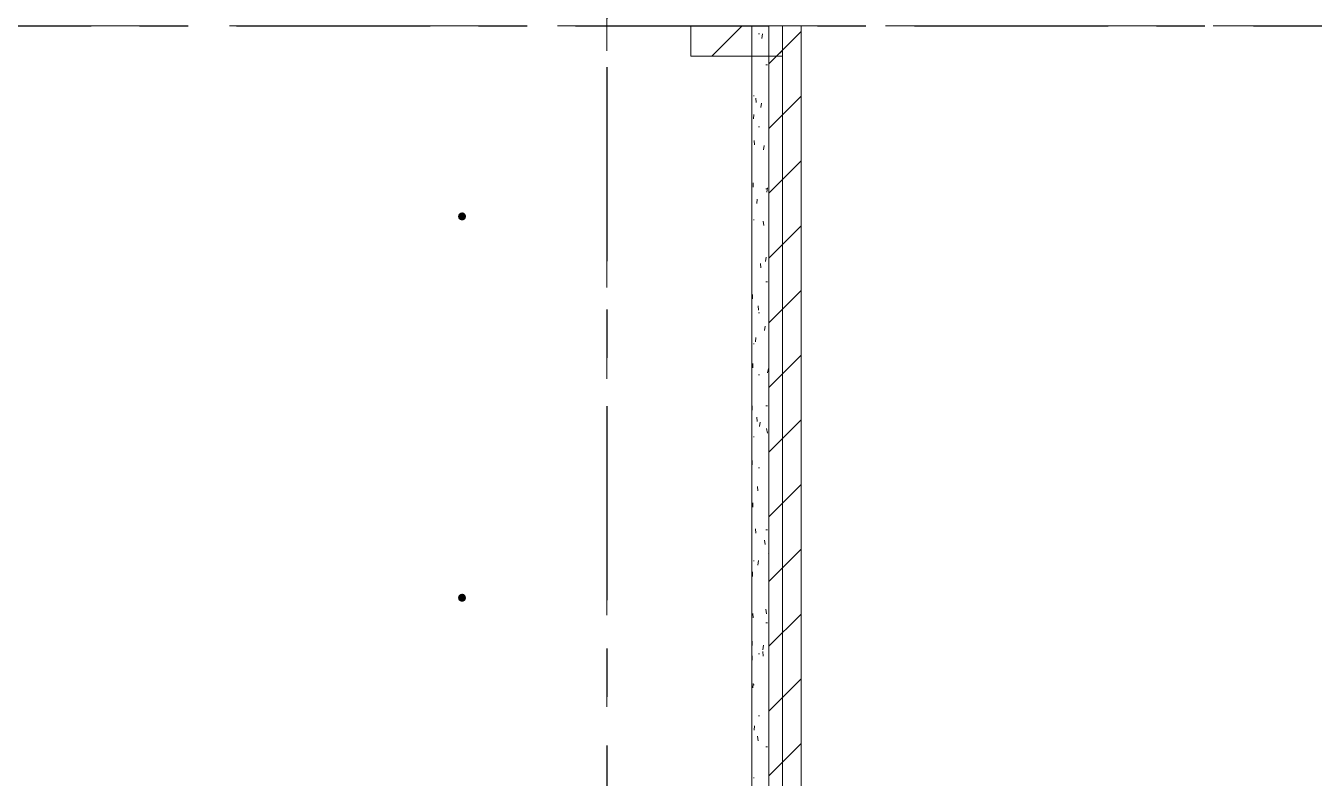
# Model space of a CAD drawing. Header units: millimetres. Extents: x -4000 to 187956, y -58990 to 162485.
# Drawn here: x 46689 to 55137, y 96517 to 101450 of the extents above; entities that cross this region are included whole.
import ezdxf

# ---------------------------------------------------------------- set-up
doc = ezdxf.new("R2010")
doc.units = ezdxf.units.MM
for name, pattern in [('Dash 1_16_', [317.5, 158.75, -158.75]), ('Grid Line', [2222.5, 1270, -317.5, 317.5, -317.5]), ('Grid Line 12_5mm', [2150, 1250, -300, 300, -300])]:
    doc.linetypes.add(name, pattern=pattern)
for name, color, linetype, lineweight in [('A-WALL', 113, 'Continuous', 13), ('A-WALL-PATT', 111, 'Continuous', 13), ('F-SPRN', 3, 'Continuous', 9), ('P-PIPE', 3, 'Continuous', 9), ('P-PIPE-CNTR', 3, 'Continuous', 9), ('S-GRID', 1, 'Continuous', 30)]:
    doc.layers.add(name, color=color, linetype=linetype, lineweight=lineweight)
pattern_1 = [(45, (0, 0), (-212.132, 212.132), [])]

# ---------------------------------------------------------------- blocks, each defined once
blk = doc.blocks.new('FP_928-FFS - TANG 1')
at = {"layer": 'A-WALL', "color": 53, "lineweight": 15}
blk.add_line((51450, 101450), (51450, 101250), dxfattribs=at)
at = {"layer": 'A-WALL', "color": 50, "lineweight": 15}
blk.add_line((51450, 101250), (51450, 91650), dxfattribs=at)
at = {"layer": 'A-WALL-PATT', "color": 254, "lineweight": 9}
for p, q in [((51499.7, 101396.8), (51492.8, 101396.8)), ((51514.8, 101367.3), (51518.9, 101396.4))]:
    blk.add_line(p, q, dxfattribs=at)
at = {"layer": 'A-WALL-PATT', "color": 8, "lineweight": 9}
for p, q in [((51552.3, 101193.6), (51542.4, 101193.6)), ((51465.5, 100990.4), (51461.6, 100990.4)), ((51476.1, 100975.5), (51478.8, 100946.5)), ((51508.3, 100913.8), (51512.3, 100942.8)), ((51461.4, 100839.4), (51463.2, 100868.4)), ((51449.9, 100787.2), (51449.1, 100787.2)), ((51499.7, 100787.2), (51492.8, 100787.2)), ((51465.7, 100698), (51467.8, 100668.9)), ((51526.7, 100636.2), (51531.2, 100665.2)), ((51449.9, 100380.8), (51449.1, 100380.8)), ((51457.7, 100420.4), (51459.3, 100391.3)), ((51552.3, 100380.8), (51542.4, 100380.8)), ((51547.6, 100358.6), (51552.6, 100387.7)), ((51482.3, 100284.3), (51485.2, 100313.3)), ((51465.5, 100177.6), (51461.6, 100177.6)), ((51524.1, 100170), (51528.5, 100141)), ((51448.8, 100033.9), (51448.9, 100062.9)), ((51506, 99892.4), (51509.9, 99863.4)), ((51539.7, 99905.1), (51544.5, 99934.1)), ((51450.3, 99756.3), (51450.9, 99785.4)), ((51449.9, 99771.2), (51449.1, 99771.2)), ((51454, 99689.2), (51455.2, 99660.2)), ((51552.3, 99771.2), (51542.4, 99771.2)), ((51490.4, 99614.9), (51493.7, 99585.8)), ((51499.7, 99568), (51492.8, 99568)), ((51532.1, 99451.5), (51536.7, 99480.6)), ((51465.5, 99364.8), (51461.6, 99364.8)), ((51473.5, 99377.2), (51476, 99406.2)), ((51449.4, 99302.8), (51449.9, 99331.8)), ((51456, 99235.7), (51457.4, 99206.7)), ((51553.6, 99174), (51558.7, 99203)), ((51499.7, 99161.6), (51492.8, 99161.6)), ((51451.3, 98958.1), (51452.1, 98929.1)), ((51552.3, 98958.4), (51542.4, 98958.4)), ((51449, 98849.2), (51449.2, 98878.3)), ((51481.8, 98883.7), (51484.7, 98854.7)), ((51500.6, 98822), (51504.3, 98851)), ((51546.8, 98809.4), (51551.8, 98780.3)), ((51465.5, 98755.2), (51461.6, 98755.2)), ((51451.1, 98571.6), (51451.9, 98600.7)), ((51449.9, 98552), (51449.1, 98552)), ((51499.7, 98552), (51492.8, 98552)), ((51486.6, 98430.2), (51489.8, 98401.2)), ((51455.7, 98294.1), (51457.1, 98323.1)), ((51449.9, 98145.6), (51449.1, 98145.6)), ((51474.1, 98152.6), (51476.7, 98123.6)), ((51552.3, 98145.6), (51542.4, 98145.6)), ((51533.3, 98078.2), (51538, 98049.2)), ((51465.5, 97942.4), (51461.6, 97942.4)), ((51489.5, 97914.9), (51492.8, 97943.9)), ((51559.7, 97989.3), (51560.3, 97992.5)), ((51453.7, 97840.5), (51454.9, 97869.6)), ((51456.6, 97597.5), (51458.1, 97568.4)), ((51541, 97624.7), (51545.8, 97595.6)), ((51449.9, 97536), (51449.1, 97536)), ((51552.3, 97536), (51542.4, 97536)), ((51452.1, 97387), (51453, 97416)), ((51499.7, 97332.8), (51492.8, 97332.8)), ((51520.9, 97347.1), (51525.2, 97318.1)), ((51522.9, 97359.7), (51527.3, 97388.8)), ((51451.6, 97319.9), (51452.5, 97290.8)), ((51457.3, 97109.4), (51458.9, 97138.4)), ((51465.5, 97129.6), (51461.6, 97129.6)), ((51449.1, 97042.3), (51449.5, 97013.3)), ((51499.7, 96926.4), (51492.8, 96926.4)), ((51465.1, 96831.8), (51467.2, 96860.8)), ((51488, 96792), (51491.2, 96762.9)), ((51552.3, 96723.2), (51542.4, 96723.2)), ((51465.5, 96520), (51461.6, 96520))]:
    blk.add_line(p, q, dxfattribs=at)
blk = doc.blocks.new('Walls 1 - Walls 1-594429-FFS - TANG 1')
at = {"layer": 'A-WALL-PATT', "lineweight": 9}
h = blk.add_hatch(dxfattribs=at)
h.set_pattern_fill('FP_12', color=250, style=0, pattern_type=2)
h.set_pattern_definition(pattern_1)
h.paths.add_polyline_path([(51561.4, 91445.9), (51773.2, 91445.9), (51773.2, 101450), (51561.4, 101450), (51561.4, 91858.9)])
at = {"layer": 'A-WALL', "color": 53, "lineweight": 15}
for p, q in [((51450, 101450), (51450, 101250)), ((51561.4, 101450), (51450, 101450)), ((51649.8, 101450), (51561.4, 101450))]:
    blk.add_line(p, q, dxfattribs=at)
at = {"layer": 'A-WALL', "color": 71, "lineweight": 15}
blk.add_line((51561.4, 101450), (51450, 101450), dxfattribs=at)
at = {"layer": 'A-WALL', "color": 50, "lineweight": 15}
for p, q in [((51773.2, 101450), (51561.4, 101450)), ((51561.4, 101450), (51561.4, 91445.9)), ((51773.2, 91445.9), (51773.2, 101450)), ((51450, 101250), (51450, 91650))]:
    blk.add_line(p, q, dxfattribs=at)
at = {"layer": 'A-WALL', "color": 35, "lineweight": 15}
for q in [(51650, 91445.9), (51773.2, 101450)]:
    blk.add_line((51650, 101450), q, dxfattribs=at)
at = {"layer": 'A-WALL', "color": 50, "lineweight": 15}
blk.add_blockref('FP_928-FFS - TANG 1', (0, 0), dxfattribs=at)
blk = doc.blocks.new('CMF2_NHAXUONG_A_rvt-1-FFS - TANG 1')
at = {"layer": 'A-WALL-PATT', "lineweight": 9}
h = blk.add_hatch(dxfattribs=at)
h.set_pattern_fill('FP_12', color=250, style=0, pattern_type=2)
h.set_pattern_definition(pattern_1)
h.paths.add_polyline_path([(51649.8, 101250), (51649.8, 101450), (51049.8, 101450), (51049.8, 101250)])
h = blk.add_hatch(dxfattribs=at)
h.set_pattern_fill('FP_12', color=250, style=0, pattern_type=2)
h.set_pattern_definition(pattern_1)
h.paths.add_polyline_path([(51561.4, 101250), (51561.4, 101450), (51050, 101450), (51050, 101250)])
at = {"layer": 'A-WALL', "color": 50, "lineweight": 15}
for p, q in [((51649.8, 101450), (51049.8, 101450)), ((51049.8, 101450), (51049.8, 101250)), ((51561.4, 101450), (51050, 101450)), ((51050, 101450), (51050, 101250)), ((51561.4, 101250), (51561.4, 101450)), ((51649.8, 101250), (51649.8, 101450)), ((51049.8, 101250), (51649.8, 101250)), ((51050, 101250), (51561.4, 101250)), ((51449.8, 91650), (51449.8, 101250))]:
    blk.add_line(p, q, dxfattribs=at)
at = {"layer": 'A-WALL', "color": 53, "lineweight": 15}
for p, q in [((51050, 101250), (51050, 101450)), ((51450, 101450), (51050, 101450)), ((51450, 101450), (51450, 101250)), ((51450, 101450), (51561.4, 101450)), ((51050, 101250), (51450, 101250)), ((51561.4, 101250), (51450, 101250)), ((51649.8, 101250), (51561.4, 101250)), ((51649.8, 91650), (51649.8, 101250))]:
    blk.add_line(p, q, dxfattribs=at)
at = {"layer": 'A-WALL', "color": 35, "lineweight": 15}
for p, q in [((51449.8, 101250), (51449.8, 91650)), ((51649.8, 101250), (51649.8, 91650))]:
    blk.add_line(p, q, dxfattribs=at)
at = {"layer": 'A-WALL', "color": 71, "lineweight": 15}
for p, q in [((51454.4, 101250), (51450, 101250)), ((51467.7, 101250), (51454.5, 101250)), ((51489.9, 101250), (51468, 101250)), ((51520.9, 101250), (51490.3, 101250)), ((51560.6, 101250), (51521.5, 101250))]:
    blk.add_line(p, q, dxfattribs=at)
at = {"layer": 'S-GRID', "linetype": 'Grid Line 12_5mm', "lineweight": 9}
for p, q in [((50500, 161185.2), (50500, -16487.4)), ((-824.3, 101450), (183641.1, 101450))]:
    blk.add_line(p, q, dxfattribs=at)
at = {"layer": 'A-WALL', "color": 250, "lineweight": 9}
blk.add_blockref('Walls 1 - Walls 1-594429-FFS - TANG 1', (0, 0), dxfattribs=at)
blk = doc.blocks.new('Sprinkler_Up - DN20-V605-FFS - TANG 1')
at = {"layer": 'F-SPRN', "transparency": 33554534}
for points in [[(-13.5, 0), (-3.9, 0.7), (-1.7, 2.9), (-1.2, 3.5), (-0.6, 4), (0.6, 4), (1.2, 3.5), (1.7, 2.9), (4.6, 0), (22.2, 0), (18, 13.1), (6.9, 21.2), (-6.9, 21.2), (-18, 13.1), (-22.2, 0)], [(0, -21.2), (6.9, -21.2), (18, -13.1), (22.2, 0), (3.9, -0.7), (1.7, -2.9), (1.2, -3.5), (0.6, -4), (-0.6, -4), (-1.2, -3.5), (-1.7, -2.9), (-4.6, 0), (-22.2, 0), (-18, -13.1), (-6.9, -21.2)], [(0, -16.7), (4.3, -16.1), (11.8, -11.8), (16.1, -4.3), (16.1, 4.3), (11.8, 11.8), (8.3, 14.4), (0, 16.7), (-4.3, 16.1), (-11.8, 11.8), (-16.1, 4.3), (-16.1, -4.3), (-11.8, -11.8), (-8.3, -14.4)], [(0, -15.6), (7.8, -13.5), (13.5, -7.8), (15.1, -4), (15.1, 4), (13.5, 7.8), (7.8, 13.5), (0, 15.6), (-7.8, 13.5), (-11, 11), (-15.1, 4), (-15.1, -4), (-11, -11), (-7.8, -13.5)], [(-10.9, -5.5), (-10.9, 5.4), (-14.5, 5.4), (-14.5, -5.5)], [(-7.7, -5.5), (-7.7, 5.4), (-10.9, 5.4), (-10.9, -5.5)], [(0, -5.5), (0, 5.4), (-7.7, 5.4), (-7.7, -5.5)], [(0, 0), (5.7, 0), (2.9, 4.9), (-2.9, 4.9), (-5.7, 0)], [(-2.9, -4.9), (2.9, -4.9), (5.7, 0), (-5.7, 0)], [(0, 0), (4.6, 0), (0, 4.6), (-4.6, 0)], [(0, -4.6), (4.6, 0), (-4.6, 0)], [(0, -2.6), (1.3, 0), (-1.8, 0)], [(-1.3, 0), (1.8, 0), (0, 2.6)], [(7.7, -5.5), (7.7, 5.4), (0, 5.4), (0, -5.5)], [(10.9, -5.5), (10.9, 5.4), (7.7, 5.4), (7.7, -5.5)], [(14.5, -5.5), (14.5, 5.4), (10.9, 5.4), (10.9, -5.5)]]:
    blk.add_hatch(color=1, dxfattribs=at).paths.add_polyline_path(points)
at = {"layer": 'F-SPRN', "color": 1}
for p, q in [((-11.5, 5.4), (-14.5, 5.4)), ((-14.5, 5.4), (-11.3, 5.4)), ((-14.5, 5.4), (-14.5, 3.7)), ((-14.5, 3.3), (-14.5, 0)), ((-11.5, 5.4), (-11.5, 4)), ((-10.9, 1.9), (-10.9, 3.6)), ((-10.8, 5.4), (-8, 5.4)), ((-8.1, 5.4), (-10.8, 5.4)), ((-8.1, 5.4), (-8.1, 2.8)), ((-8.1, 2.5), (-8.1, 0.7)), ((-7.7, 4.8), (-7.7, 2.7)), ((-7.7, 4.8), (-7.7, 2.7)), ((-7.7, 2.1), (-7.7, 0.5)), ((-7.7, 2.1), (-7.7, 0.5)), ((-6.7, 5.4), (-4.7, 5.4)), ((-5.8, 3.8), (-5.8, 2.2)), ((-2.1, 0), (-2.1, 0)), ((-2.1, 0), (-2.1, -0.1)), ((-0.2, 2.1), (-0.3, 2.1)), ((0, 2.1), (-0.1, 2.1)), ((1.9, 0.7), (1.9, 0.8)), ((2.1, 0), (2.1, 0.1)), ((2.1, 0), (2.1, 0)), ((4.7, 5.4), (6.5, 5.4)), ((7.7, 5.4), (10.8, 5.4)), ((7.7, 5.2), (7.7, 2.7)), ((7.7, 5.2), (7.7, 2.7)), ((7.7, 2.3), (7.7, 0.5)), ((7.7, 2.3), (7.7, 0.5)), ((10.8, 5.4), (8.1, 5.4)), ((8.1, 5.4), (8.1, 2.8)), ((8.1, 2.5), (8.1, 0.4)), ((10.9, 5.4), (14.5, 5.4)), ((10.9, 3.6), (10.9, 0.2)), ((14.5, 5.4), (11.5, 5.4)), ((11.5, 5.4), (11.5, 4)), ((11.5, 3), (11.5, 0.2)), ((14.5, 5.4), (14.5, -5.5)), ((-14.5, -1.3), (-14.5, -3.7)), ((-11.1, -5.5), (-14.5, -5.5)), ((-14.5, -5.5), (-11.5, -5.5)), ((-10.9, -2.6), (-10.9, -1.3)), ((-10.8, -5.5), (-8.1, -5.5)), ((-7.8, -5.5), (-10.8, -5.5)), ((-8.1, -4.2), (-8.1, -5.5)), ((-7.7, -2.7), (-7.7, -4)), ((-7.7, -2.7), (-7.7, -4)), ((-7, -5.5), (-5.8, -5.5)), ((-4.8, -5.5), (-7, -5.5)), ((-5.8, -2.3), (-5.8, -3.8)), ((-2.1, -0.3), (-2, -0.4)), ((-2, -0.4), (-2, -0.5)), ((-2, -0.5), (-2, -0.6)), ((-2, -0.6), (-2, -0.7)), ((-2, -0.7), (-1.9, -0.7)), ((-1.9, -0.7), (-1.9, -0.8)), ((-1.9, -0.8), (-1.9, -0.9)), ((-1.9, -0.9), (-1.8, -1)), ((-1.8, -1), (-1.8, -1.1)), ((-1.8, -1), (-1.8, -1)), ((-1.8, -1.1), (-1.7, -1.2)), ((-1.7, -1.2), (-1.6, -1.3)), ((-1.7, -1.2), (-1.7, -1.2)), ((-1.6, -1.3), (-1.6, -1.4)), ((-1.6, -1.4), (-1.5, -1.4)), ((-1.5, -1.4), (-1.4, -1.5)), ((-1.4, -1.5), (-1.3, -1.6)), ((-1.4, -1.5), (-1.4, -1.5)), ((-1.3, -1.6), (-1.3, -1.7)), ((-1.3, -1.7), (-1.2, -1.7)), ((-1.2, -1.7), (-1.1, -1.7)), ((-1.1, -1.7), (-1.1, -1.8)), ((-1.1, -1.8), (-1, -1.8)), ((-1, -1.8), (-0.9, -1.9)), ((-0.9, -1.9), (-0.8, -1.9)), ((-0.8, -1.9), (-0.7, -2)), ((-0.8, -1.9), (-0.8, -1.9)), ((-0.7, -2), (-0.6, -2)), ((-0.6, -2), (-0.5, -2)), ((-0.5, -2), (-0.4, -2)), ((-0.4, -2), (-0.3, -2.1)), ((-0.4, -2), (-0.4, -2)), ((-0.3, -2.1), (-0.2, -2.1)), ((-0.2, -2.1), (-0.1, -2.1)), ((-0.1, -2.1), (0, -2.1)), ((0, -2.1), (0.1, -2.1)), ((0.1, -2.1), (0.2, -2.1)), ((0.1, -2.1), (0.1, -2.1)), ((0.2, -2.1), (0.3, -2.1)), ((0.3, -2.1), (0.4, -2)), ((0.4, -2), (0.5, -2)), ((0.5, -2), (0.6, -2)), ((0.6, -2), (0.7, -2)), ((0.6, -2), (0.6, -2)), ((0.7, -2), (0.8, -1.9)), ((0.8, -1.9), (0.9, -1.9)), ((0.9, -1.9), (1, -1.8)), ((0.9, -1.9), (0.9, -1.9)), ((1, -1.8), (1.1, -1.8)), ((1.1, -1.8), (1.2, -1.7)), ((1.2, -1.7), (1.3, -1.6)), ((1.2, -1.7), (1.2, -1.7)), ((1.3, -1.6), (1.4, -1.6)), ((1.4, -1.5), (1.5, -1.5)), ((1.4, -1.6), (1.4, -1.5)), ((1.5, -1.4), (1.6, -1.3)), ((1.5, -1.5), (1.5, -1.4)), ((1.6, -1.3), (1.7, -1.2)), ((1.6, -1.3), (1.6, -1.3)), ((1.7, -1.1), (1.8, -1.1)), ((1.7, -1.2), (1.7, -1.1)), ((1.8, -1), (1.9, -0.9)), ((1.8, -1.1), (1.8, -1)), ((1.9, -0.8), (2, -0.7)), ((1.9, -0.8), (1.9, -0.8)), ((1.9, -0.9), (1.9, -0.8)), ((2, -0.4), (2.1, -0.3)), ((2, -0.5), (2, -0.4)), ((2, -0.5), (2, -0.5)), ((2, -0.6), (2, -0.5)), ((2, -0.7), (2, -0.6)), ((2.1, -0.1), (2.1, 0)), ((2.1, -0.2), (2.1, -0.1)), ((2.1, -0.3), (2.1, -0.2)), ((7, -5.5), (4.8, -5.5)), ((5.8, -2.2), (5.8, -3.8)), ((5.8, -5.5), (7, -5.5)), ((7.7, -0.5), (7.7, -2.3)), ((7.7, -0.5), (7.7, -2.3)), ((7.7, -2.7), (7.7, -5.4)), ((7.7, -2.7), (7.7, -5.4)), ((10.8, -5.5), (7.7, -5.5)), ((8.1, -0.4), (8.1, -2.5)), ((8.1, -2.8), (8.1, -5.5)), ((8.1, -5.5), (10.8, -5.5)), ((10.9, -0.2), (10.9, -3.6)), ((14.5, -5.5), (10.9, -5.5)), ((11.5, -0.2), (11.5, -3)), ((11.5, -4), (11.5, -5.5)), ((11.5, -5.5), (14.5, -5.5))]:
    blk.add_line(p, q, dxfattribs=at)
at = {"layer": 'F-SPRN', "color": 1, "flags": 128}
for points in [[(-0.6, 2), (-0.7, 2), (-0.8, 1.9), (-0.9, 1.9), (-0.9, 1.9), (-1, 1.8), (-1.1, 1.8), (-1.2, 1.7), (-1.2, 1.7), (-1.3, 1.6), (-1.4, 1.6), (-1.4, 1.5), (-1.5, 1.5), (-1.5, 1.4), (-1.6, 1.3), (-1.6, 1.3), (-1.7, 1.2), (-1.7, 1.1), (-1.8, 1.1), (-1.8, 1), (-1.9, 0.9), (-1.9, 0.8), (-1.9, 0.8), (-2, 0.7), (-2, 0.6), (-2, 0.5), (-2, 0.5), (-2, 0.4), (-2.1, 0.3), (-2.1, 0.2), (-2.1, 0.1), (-2.1, 0)], [(-0.5, 2), (-0.6, 2), (-0.6, 2)], [(-0.3, 2.1), (-0.4, 2), (-0.5, 2)], [(-0.1, 2.1), (-0.1, 2.1), (-0.2, 2.1)], [(1.9, 0.8), (1.9, 0.9), (1.8, 1), (1.8, 1), (1.8, 1.1), (1.7, 1.2), (1.7, 1.2), (1.6, 1.3), (1.6, 1.4), (1.5, 1.4), (1.4, 1.5), (1.4, 1.5), (1.3, 1.6), (1.3, 1.7), (1.2, 1.7), (1.1, 1.7), (1.1, 1.8), (1, 1.8), (0.9, 1.9), (0.8, 1.9), (0.8, 1.9), (0.7, 2), (0.6, 2), (0.5, 2), (0.4, 2), (0.4, 2), (0.3, 2.1), (0.2, 2.1), (0.1, 2.1), (0, 2.1)], [(2.1, 0.1), (2.1, 0.2), (2.1, 0.2), (2.1, 0.3), (2, 0.4), (2, 0.5), (2, 0.6), (2, 0.7), (1.9, 0.7)], [(-2.1, -0.1), (-2.1, -0.2), (-2.1, -0.2), (-2.1, -0.3)]]:
    blk.add_lwpolyline(points, dxfattribs=at)
at = {"layer": 'F-SPRN', "color": 1}
for radius, start, end in [(22.2, 360, 180), (21.9, 165.67731, 179.2615), (21.9, 144.76984, 164.81509), (21.9, 126.69417, 143.27011), (16.7, 167.68021, 180), (16.7, 167.68021, 180), (16.7, 155.38786, 164.96934), (16.7, 155.38786, 164.96934), (15.6, 166.42653, 180), (15.6, 166.42653, 180), (15.6, 150.94093, 165), (15.6, 159.61394, 165), (16.7, 136.72135, 149.93102), (16.7, 136.72135, 149.93102), (15.6, 150.94093, 156.38455), (15.6, 138.42141, 150), (15.6, 138.42141, 150), (21.9, 108.26214, 125.75069), (16.7, 121.41808, 130.57514), (16.7, 121.41808, 130.57514), (15.6, 120.52623, 133.2078), (15.6, 120.52623, 133.2078), (16.7, 106.59952, 120), (16.7, 106.59952, 120), (15.6, 114.43632, 119.98126), (15.6, 114.43632, 119.98126), (21.9, 99.348, 107.90102), (4.63, 155.78319, 180), (4.63, 155.78319, 180), (16.7, 96.41428, 105), (16.7, 96.41428, 105), (4.63, 109.01924, 138.27027), (4.63, 109.01924, 138.27027), (21.9, 90.14502, 98.85032), (15.6, 95.57619, 100.68426), (15.6, 95.57619, 100.68426), (2.56, 109.01924, 168.82781), (2.56, 109.01924, 168.82781), (2.04, 109.01924, 180), (16.7, 83.06841, 90), (16.7, 83.06841, 90), (4.63, 17.95923, 90), (4.63, 17.95923, 90), (3.81, 57.05771, 90), (2.56, 14.55988, 90), (2.56, 14.55988, 90), (2.04, 10.47029, 90), (21.9, 72.55828, 89.46239), (15.6, 75.57295, 80.58917), (15.6, 75.57295, 80.58917), (3.81, 16.16047, 43.83585), (15.6, 67.56142, 74.5481), (15.6, 67.56142, 74.5481), (16.7, 60, 75), (16.7, 60, 75), (15.6, 60.01874, 65.56368), (15.6, 60.01874, 65.56368), (21.9, 54.24931, 71.73786), (15.6, 46.7922, 60), (15.6, 46.7922, 60), (16.7, 49.42486, 58.58192), (16.7, 49.42486, 58.58192), (15.6, 30, 41.57859), (15.6, 30, 41.57859), (16.7, 30, 43.27865), (16.7, 30, 43.27865), (21.9, 36.72989, 53.30583), (15.6, 23.61545, 29.56463), (15.6, 15, 29.56463), (15.6, 15, 20.38606), (16.7, 15, 24.61214), (16.7, 15, 24.61214), (15.6, 360, 13.66176), (15.6, 0, 13.66176), (16.7, 360, 12.31979), (16.7, 0, 12.31979), (21.9, 15.18491, 35.23016), (21.9, 0.7385, 14.32269), (22.2, 180, 360), (21.9, 180.7385, 194.32269), (21.9, 195.18491, 215.23016), (21.9, 216.72989, 233.30583), (16.7, 180, 192.31979), (16.7, 180, 192.31979), (16.7, 195.03066, 204.61214), (16.7, 195.03066, 204.61214), (15.6, 181.90822, 193.66176), (15.6, 181.90822, 193.66176), (15.6, 197.33389, 209.56463), (15.6, 197.33389, 209.56463), (16.7, 210.06898, 223.27865), (16.7, 210.06898, 223.27865), (15.6, 212.54719, 221.57859), (15.6, 212.54719, 221.57859), (21.9, 234.24931, 251.73786), (16.7, 229.42486, 238.58192), (16.7, 229.42486, 238.58192), (15.6, 233.79501, 240), (15.6, 233.79501, 240), (16.7, 240, 255), (16.7, 240, 255), (15.6, 240.01874, 254.5481), (15.6, 240.01874, 254.5481), (21.9, 252.55828, 269.46239), (4.63, 197.95923, 0), (4.63, 197.95923, 360), (15.6, 255, 267.63996), (15.6, 255, 267.63996), (3.81, 196.16047, 360), (2.56, 191.16773, 270), (2.56, 191.16773, 270), (2.04, 190.47029, 270), (16.7, 263.06841, 270), (16.7, 263.06841, 270), (2.04, 270, 0), (2.56, 270, 0), (2.56, 270, 360), (21.9, 270.14502, 278.85032), (15.6, 275.57619, 280.68426), (15.6, 275.57619, 280.68426), (16.7, 276.41428, 285), (16.7, 276.41428, 285), (21.9, 279.348, 287.90102), (16.7, 286.59952, 300), (16.7, 286.59952, 300), (15.6, 294.43632, 299.98126), (15.6, 294.43632, 299.98126), (21.9, 288.26214, 305.75069), (15.6, 300, 313.2078), (15.6, 300, 313.2078), (16.7, 301.41808, 310.57514), (16.7, 301.41808, 310.57514), (15.6, 318.42141, 330), (15.6, 318.42141, 330), (16.7, 316.72135, 330), (16.7, 316.72135, 330), (21.9, 306.69417, 323.27011), (15.6, 330.43537, 345), (15.6, 330.43537, 336.38455), (15.6, 339.61394, 345), (15.6, 346.33824, 360), (15.6, 346.33824, 360), (16.7, 335.38786, 345), (16.7, 335.38786, 345), (16.7, 347.68021, 360), (16.7, 347.68021, 360), (21.9, 324.76984, 344.81509), (21.9, 345.67731, 359.2615)]:
    blk.add_arc((0, 0), radius, start, end, dxfattribs=at)
blk = doc.blocks.new('Sprinkler_Up - DN20-V606-FFS - TANG 1')
at = {"layer": 'F-SPRN', "transparency": 33554534}
for points in [[(-13.5, 0), (-3.9, 0.7), (-1.7, 2.9), (-1.2, 3.5), (-0.6, 4), (0.6, 4), (1.2, 3.5), (1.7, 2.9), (4.6, 0), (22.2, 0), (18, 13.1), (6.9, 21.2), (-6.9, 21.2), (-18, 13.1), (-22.2, 0)], [(3.4, -21.2), (6.9, -21.2), (18, -13.1), (22.2, 0), (3.6, -1), (1.7, -2.9), (1.2, -3.5), (0.6, -4), (-0.6, -4), (-1.2, -3.5), (-1.7, -2.9), (-4.6, 0), (-21.9, -1), (-18, -13.1), (-6.9, -21.2), (0, -21.2)], [(0, -16.7), (4.3, -16.1), (11.8, -11.8), (16.1, -4.3), (16.1, 4.3), (11.8, 11.8), (8.3, 14.4), (0, 16.7), (-4.3, 16.1), (-11.8, 11.8), (-16.1, 4.3), (-16.1, -4.3), (-11.8, -11.8), (-8.3, -14.4)], [(0, -15.6), (7.8, -13.5), (13.5, -7.8), (15.1, -1), (15.1, 4), (13.5, 7.8), (7.8, 13.5), (0, 15.6), (-7.8, 13.5), (-11, 11), (-15.1, 4), (-15.1, -4), (-11, -11), (-7.8, -13.5)], [(-10.9, -5.5), (-10.9, 5.4), (-14.5, 5.4), (-14.5, -5.5)], [(-7.7, -5.5), (-7.7, 5.4), (-10.9, 5.4), (-10.9, -5.5)], [(0, -5.5), (0, 5.4), (-7.7, 5.4), (-7.7, -5.5)], [(0, 0), (5.7, 0), (2.9, 4.9), (-2.9, 4.9), (-5.7, 0)], [(-2.9, -4.9), (2.9, -4.9), (5.7, 0), (-5.1, -1)], [(0, 0), (4.6, 0), (0, 4.6), (-4.6, 0)], [(0, -4.6), (4.6, 0), (-3.6, -1)], [(-1.3, 0), (1.8, 0), (0, 2.6)], [(0, -2.6), (1.3, 0), (-1.1, -1)], [(7.7, -5.5), (7.7, 5.4), (0, 5.4), (0, -5.5)], [(10.9, -5.5), (10.9, 5.4), (7.7, 5.4), (7.7, -5.5)], [(14.5, -5.5), (14.5, 5.4), (10.9, 5.4), (10.9, -5.5)]]:
    blk.add_hatch(color=1, dxfattribs=at).paths.add_polyline_path(points)
at = {"layer": 'F-SPRN', "color": 1}
for p, q in [((-11.5, 5.4), (-14.5, 5.4)), ((-14.5, 5.4), (-11.3, 5.4)), ((-14.5, 5.4), (-14.5, 3.7)), ((-14.5, 3.3), (-14.5, 0)), ((-11.5, 5.4), (-11.5, 4)), ((-10.9, 1.9), (-10.9, 3.6)), ((-10.8, 5.4), (-8, 5.4)), ((-8.1, 5.4), (-10.8, 5.4)), ((-8.1, 5.4), (-8.1, 2.8)), ((-8.1, 2.5), (-8.1, 0.7)), ((-7.7, 4.8), (-7.7, 2.7)), ((-7.7, 4.8), (-7.7, 2.7)), ((-7.7, 2.1), (-7.7, 0.5)), ((-7.7, 2.1), (-7.7, 0.5)), ((-6.7, 5.4), (-4.7, 5.4)), ((-5.8, 3.8), (-5.8, 2.2)), ((-2.1, 0), (-2.1, 0)), ((-2.1, 0), (-2.1, -0.1)), ((0, 2.1), (-0.1, 2.1)), ((2.1, 0), (2.1, 0.1)), ((2.1, 0), (2.1, 0)), ((4.7, 5.4), (6.5, 5.4)), ((7.7, 5.4), (10.8, 5.4)), ((7.7, 5.2), (7.7, 2.7)), ((7.7, 5.2), (7.7, 2.7)), ((7.7, 2.3), (7.7, 0.5)), ((7.7, 2.3), (7.7, 0.5)), ((10.8, 5.4), (8.1, 5.4)), ((8.1, 5.4), (8.1, 2.8)), ((8.1, 2.5), (8.1, 0.4)), ((10.9, 5.4), (14.5, 5.4)), ((10.9, 3.6), (10.9, 0.2)), ((14.5, 5.4), (11.5, 5.4)), ((11.5, 5.4), (11.5, 4)), ((11.5, 3), (11.5, 0.2)), ((14.5, 5.4), (14.5, 0)), ((-14.5, -1.3), (-14.5, -3.7)), ((-11.1, -5.5), (-14.5, -5.5)), ((-14.5, -5.5), (-11.5, -5.5)), ((-10.9, -2.6), (-10.9, -1.3)), ((-10.8, -5.5), (-8.1, -5.5)), ((-7.8, -5.5), (-10.8, -5.5)), ((-8.1, -4.2), (-8.1, -5.5)), ((-7.7, -2.7), (-7.7, -4)), ((-7.7, -2.7), (-7.7, -4)), ((-7, -5.5), (-5.8, -5.5)), ((-4.8, -5.5), (-7, -5.5)), ((-5.8, -2.3), (-5.8, -3.8)), ((-2.1, -0.3), (-2, -0.4)), ((-2, -0.4), (-2, -0.5)), ((-2, -0.5), (-2, -0.6)), ((-2, -0.6), (-2, -0.7)), ((-2, -0.7), (-1.9, -0.7)), ((-1.9, -0.7), (-1.9, -0.8)), ((-1.9, -0.8), (-1.9, -0.9)), ((-1.9, -0.9), (-1.8, -1)), ((-1.8, -1), (-1.8, -1.1)), ((-1.8, -1), (-1.8, -1)), ((-1.8, -1.1), (-1.7, -1.2)), ((-1.7, -1.2), (-1.6, -1.3)), ((-1.7, -1.2), (-1.7, -1.2)), ((-1.6, -1.3), (-1.6, -1.4)), ((-1.6, -1.4), (-1.5, -1.4)), ((-1.5, -1.4), (-1.4, -1.5)), ((-1.4, -1.5), (-1.3, -1.6)), ((-1.4, -1.5), (-1.4, -1.5)), ((-1.3, -1.6), (-1.3, -1.7)), ((-1.3, -1.7), (-1.2, -1.7)), ((-1.2, -1.7), (-1.1, -1.7)), ((-1.1, -1.7), (-1.1, -1.8)), ((-1.1, -1.8), (-1, -1.8)), ((-1, -1.8), (-0.9, -1.9)), ((-0.9, -1.9), (-0.8, -1.9)), ((-0.8, -1.9), (-0.7, -2)), ((-0.8, -1.9), (-0.8, -1.9)), ((-0.7, -2), (-0.6, -2)), ((-0.6, -2), (-0.5, -2)), ((-0.5, -2), (-0.4, -2)), ((-0.4, -2), (-0.3, -2.1)), ((-0.4, -2), (-0.4, -2)), ((-0.3, -2.1), (-0.2, -2.1)), ((-0.2, -2.1), (-0.1, -2.1)), ((-0.1, -2.1), (0, -2.1)), ((0, -2.1), (0.1, -2.1)), ((0.1, -2.1), (0.2, -2.1)), ((0.1, -2.1), (0.1, -2.1)), ((0.2, -2.1), (0.3, -2.1)), ((0.3, -2.1), (0.4, -2)), ((0.4, -2), (0.5, -2)), ((0.5, -2), (0.6, -2)), ((0.6, -2), (0.7, -2)), ((0.6, -2), (0.6, -2)), ((0.7, -2), (0.8, -1.9)), ((0.8, -1.9), (0.9, -1.9)), ((0.9, -1.9), (1, -1.8)), ((0.9, -1.9), (0.9, -1.9)), ((1, -1.8), (1.1, -1.8)), ((1.1, -1.8), (1.2, -1.7)), ((1.2, -1.7), (1.3, -1.6)), ((1.2, -1.7), (1.2, -1.7)), ((1.3, -1.6), (1.4, -1.6)), ((1.4, -1.5), (1.5, -1.5)), ((1.4, -1.6), (1.4, -1.5)), ((1.5, -1.4), (1.6, -1.3)), ((1.5, -1.5), (1.5, -1.4)), ((1.6, -1.3), (1.7, -1.2)), ((1.6, -1.3), (1.6, -1.3)), ((1.7, -1.1), (1.8, -1.1)), ((1.7, -1.2), (1.7, -1.1)), ((1.8, -1), (1.9, -0.9)), ((1.8, -1.1), (1.8, -1)), ((1.9, -0.8), (2, -0.7)), ((1.9, -0.8), (1.9, -0.8)), ((1.9, -0.9), (1.9, -0.8)), ((2, -0.4), (2.1, -0.3)), ((2, -0.5), (2, -0.4)), ((2, -0.5), (2, -0.5)), ((2, -0.6), (2, -0.5)), ((2, -0.7), (2, -0.6)), ((2.1, -0.1), (2.1, 0)), ((2.1, -0.2), (2.1, -0.1)), ((2.1, -0.3), (2.1, -0.2)), ((7, -5.5), (4.8, -5.5)), ((5.8, -2.2), (5.8, -3.8)), ((5.8, -5.5), (7, -5.5)), ((7.7, -1), (7.7, -2.3)), ((7.7, -1), (7.7, -2.3)), ((7.7, -2.7), (7.7, -5.4)), ((7.7, -2.7), (7.7, -5.4)), ((10.8, -5.5), (7.7, -5.5)), ((8.1, -1), (8.1, -2.5)), ((8.1, -2.8), (8.1, -5.5)), ((8.1, -5.5), (10.8, -5.5)), ((10.9, -1), (10.9, -3.6)), ((14.5, -5.5), (10.9, -5.5)), ((11.5, -1), (11.5, -3)), ((11.5, -4), (11.5, -5.5)), ((11.5, -5.5), (14.5, -5.5)), ((14.5, -1.3), (14.5, -5.5))]:
    blk.add_line(p, q, dxfattribs=at)
at = {"layer": 'F-SPRN', "color": 1, "flags": 128}
for points in [[(-0.6, 2), (-0.7, 2), (-0.8, 1.9), (-0.9, 1.9), (-0.9, 1.9), (-1, 1.8), (-1.1, 1.8), (-1.2, 1.7), (-1.2, 1.7), (-1.3, 1.6), (-1.4, 1.6), (-1.4, 1.5), (-1.5, 1.5), (-1.5, 1.4), (-1.6, 1.3), (-1.6, 1.3), (-1.7, 1.2), (-1.7, 1.1), (-1.8, 1.1), (-1.8, 1), (-1.9, 0.9), (-1.9, 0.8), (-1.9, 0.8), (-2, 0.7), (-2, 0.6), (-2, 0.5), (-2, 0.5), (-2, 0.4), (-2.1, 0.3), (-2.1, 0.2), (-2.1, 0.1), (-2.1, 0)], [(-0.5, 2), (-0.6, 2), (-0.6, 2)], [(-0.1, 2.1), (-0.1, 2.1), (-0.2, 2.1), (-0.3, 2.1), (-0.4, 2), (-0.5, 2)], [(2.1, 0.1), (2.1, 0.2), (2.1, 0.2), (2.1, 0.3), (2, 0.4), (2, 0.5), (2, 0.6), (2, 0.7), (1.9, 0.7), (1.9, 0.8), (1.9, 0.9), (1.8, 1), (1.8, 1), (1.8, 1.1), (1.7, 1.2), (1.7, 1.2), (1.6, 1.3), (1.6, 1.4), (1.5, 1.4), (1.4, 1.5), (1.4, 1.5), (1.3, 1.6), (1.3, 1.7), (1.2, 1.7), (1.1, 1.7), (1.1, 1.8), (1, 1.8), (0.9, 1.9), (0.8, 1.9), (0.8, 1.9), (0.7, 2), (0.6, 2), (0.5, 2), (0.4, 2), (0.4, 2), (0.3, 2.1), (0.2, 2.1), (0.1, 2.1), (0, 2.1)], [(-2.1, -0.1), (-2.1, -0.2), (-2.1, -0.2), (-2.1, -0.3)]]:
    blk.add_lwpolyline(points, dxfattribs=at)
at = {"layer": 'F-SPRN', "color": 1}
for radius, start, end in [(22.2, 360, 180), (21.9, 165.67731, 179.2615), (21.9, 144.76984, 164.81509), (21.9, 126.69417, 143.27011), (16.7, 167.68021, 180), (16.7, 167.68021, 180), (16.7, 155.38786, 164.96934), (16.7, 155.38786, 164.96934), (15.6, 166.42653, 180), (15.6, 166.42653, 180), (15.6, 150.94093, 165), (15.6, 159.61394, 165), (16.7, 136.72135, 149.93102), (16.7, 136.72135, 149.93102), (15.6, 150.94093, 156.38455), (15.6, 138.42141, 150), (15.6, 138.42141, 150), (21.9, 108.26214, 125.75069), (16.7, 121.41808, 130.57514), (16.7, 121.41808, 130.57514), (15.6, 120.52623, 133.2078), (15.6, 120.52623, 133.2078), (16.7, 106.59952, 120), (16.7, 106.59952, 120), (15.6, 114.43632, 119.98126), (15.6, 114.43632, 119.98126), (21.9, 99.348, 107.90102), (4.63, 155.78319, 180), (4.63, 155.78319, 180), (16.7, 96.41428, 105), (16.7, 96.41428, 105), (4.63, 109.01924, 138.27027), (4.63, 109.01924, 138.27027), (21.9, 90.14502, 98.85032), (15.6, 95.57619, 100.68426), (15.6, 95.57619, 100.68426), (2.56, 109.01924, 168.82781), (2.56, 109.01924, 168.82781), (2.04, 109.01924, 180), (16.7, 83.06841, 90), (16.7, 83.06841, 90), (4.63, 17.95923, 90), (4.63, 17.95923, 90), (3.81, 57.05771, 90), (2.56, 14.55988, 90), (2.56, 14.55988, 90), (2.04, 10.47029, 90), (21.9, 72.55828, 89.46239), (15.6, 75.57295, 80.58917), (15.6, 75.57295, 80.58917), (3.81, 16.16047, 43.83585), (15.6, 67.56142, 74.5481), (15.6, 67.56142, 74.5481), (16.7, 60, 75), (16.7, 60, 75), (15.6, 60.01874, 65.56368), (15.6, 60.01874, 65.56368), (21.9, 54.24931, 71.73786), (15.6, 46.7922, 60), (15.6, 46.7922, 60), (16.7, 49.42486, 58.58192), (16.7, 49.42486, 58.58192), (15.6, 30, 41.57859), (15.6, 30, 41.57859), (16.7, 30, 43.27865), (16.7, 30, 43.27865), (21.9, 36.72989, 53.30583), (15.6, 23.61545, 29.56463), (15.6, 15, 29.56463), (15.6, 15, 20.38606), (16.7, 15, 24.61214), (16.7, 15, 24.61214), (15.6, 360, 13.66176), (15.6, 0, 13.66176), (16.7, 360, 12.31979), (16.7, 0, 12.31979), (21.9, 15.18491, 35.23016), (21.9, 0.7385, 14.32269), (22.2, 180, 360), (21.9, 180, 182.91604), (21.9, 182.91604, 194.32269), (21.9, 195.18491, 215.23016), (21.9, 216.72989, 233.30583), (16.7, 180, 192.31979), (16.7, 180, 192.31979), (16.7, 195.03066, 204.61214), (16.7, 195.03066, 204.61214), (15.6, 180, 183.87343), (15.6, 180, 183.87343), (15.6, 183.87343, 193.66176), (15.6, 183.87343, 193.66176), (15.6, 197.33389, 209.56463), (15.6, 197.33389, 209.56463), (16.7, 210.06898, 223.27865), (16.7, 210.06898, 223.27865), (15.6, 212.54719, 221.57859), (15.6, 212.54719, 221.57859), (21.9, 234.24931, 251.73786), (16.7, 229.42486, 238.58192), (16.7, 229.42486, 238.58192), (15.6, 233.79501, 240), (15.6, 233.79501, 240), (16.7, 240, 255), (16.7, 240, 255), (15.6, 240.01874, 254.5481), (15.6, 240.01874, 254.5481), (21.9, 252.55828, 269.46239), (5.71, 180, 192.65415), (4.63, 180, 200.28875), (4.63, 180, 200.28875), (4.63, 200.28875, 0), (4.63, 200.28875, 360), (15.6, 255, 267.63996), (15.6, 255, 267.63996), (3.81, 180, 204.63274), (3.81, 204.63274, 360), (2.56, 180, 270), (2.56, 180, 270), (2.04, 180, 270), (16.7, 263.06841, 270), (16.7, 263.06841, 270), (2.04, 270, 0), (2.56, 270, 0), (2.56, 270, 360), (21.9, 270.14502, 278.85032), (15.6, 275.57619, 280.68426), (15.6, 275.57619, 280.68426), (16.7, 276.41428, 285), (16.7, 276.41428, 285), (21.9, 279.348, 287.90102), (16.7, 286.59952, 300), (16.7, 286.59952, 300), (5.71, 347.34585, 0), (15.6, 294.43632, 299.98126), (15.6, 294.43632, 299.98126), (21.9, 288.26214, 305.75069), (15.6, 300, 313.2078), (15.6, 300, 313.2078), (16.7, 301.41808, 310.57514), (16.7, 301.41808, 310.57514), (15.6, 318.42141, 330), (15.6, 318.42141, 330), (16.7, 316.72135, 330), (16.7, 316.72135, 330), (21.9, 306.69417, 323.27011), (15.6, 330.43537, 345), (15.6, 330.43537, 336.38455), (15.6, 339.61394, 345), (15.6, 346.33824, 360), (15.6, 346.33824, 360), (16.7, 335.38786, 345), (16.7, 335.38786, 345), (16.7, 347.68021, 360), (16.7, 347.68021, 360), (21.9, 324.76984, 344.81509), (21.9, 345.67731, 357.08396), (21.9, 357.08396, 360)]:
    blk.add_arc((0, 0), radius, start, end, dxfattribs=at)
blk = doc.blocks.new('Steel_Transition_Threaded_HoaPhat - Standard-V953-FFS - TANG 1')
at = {"layer": 'P-PIPE', "lineweight": 13, "transparency": 33554534}
h = blk.add_hatch(color=1, dxfattribs=at)
h.paths.add_polyline_path([(49550, 126427.6), (49555.8, 126428.4), (49561.3, 126430.6), (49565.9, 126434.2), (49569.5, 126438.8), (49571.7, 126444.3), (49572.5, 126450.1), (49571.7, 126455.9), (49569.5, 126461.3), (49565.9, 126466), (49561.3, 126469.6), (49555.8, 126471.8), (49550, 126472.6), (49544.2, 126471.8), (49538.8, 126469.6), (49534.1, 126466), (49530.5, 126461.3), (49528.3, 126455.9), (49527.5, 126450.1), (49528.3, 126444.3), (49530.5, 126438.8), (49534.1, 126434.2), (49538.8, 126430.6), (49544.2, 126428.4)])
h.paths.add_polyline_path([(49550, 126430), (49544.8, 126430.7), (49540, 126432.7), (49535.8, 126435.9), (49532.6, 126440), (49530.6, 126444.9), (49529.9, 126450.1), (49530.6, 126455.3), (49532.6, 126460.1), (49535.8, 126464.3), (49540, 126467.5), (49544.8, 126469.5), (49550, 126470.2), (49555.2, 126469.5), (49560.1, 126467.5), (49564.2, 126464.3), (49567.4, 126460.1), (49569.4, 126455.3), (49570.1, 126450.1), (49569.4, 126444.9), (49567.4, 126440), (49564.2, 126435.9), (49560.1, 126432.7), (49555.2, 126430.7)])
for points in [[(49529.9, 126450.1), (49533.6, 126450.1), (49535.8, 126458.3), (49541.8, 126464.3), (49550, 126466.5), (49558.2, 126464.3), (49564.2, 126458.3), (49566.4, 126450.1), (49570.1, 126450.1), (49569.4, 126455.3), (49567.4, 126460.1), (49564.2, 126464.3), (49560.1, 126467.5), (49555.2, 126469.5), (49550, 126470.2), (49544.8, 126469.5), (49540, 126467.5), (49535.8, 126464.3), (49532.6, 126460.1), (49530.6, 126455.3)], [(49550, 126430), (49555.2, 126430.7), (49560.1, 126432.7), (49564.2, 126435.9), (49567.4, 126440), (49569.4, 126444.9), (49570.1, 126450.1), (49566.4, 126450.1), (49564.2, 126441.9), (49558.2, 126435.9), (49550, 126433.7), (49541.8, 126435.9), (49535.8, 126441.9), (49533.6, 126450.1), (49529.9, 126450.1), (49530.6, 126444.9), (49532.6, 126440), (49535.8, 126435.9), (49540, 126432.7), (49544.8, 126430.7)], [(49550, 126431.6), (49554.8, 126432.2), (49559.3, 126434.1), (49563.1, 126437), (49566, 126440.8), (49567.9, 126445.3), (49568.5, 126450.1), (49567.9, 126454.9), (49566, 126459.3), (49563.1, 126463.2), (49559.3, 126466.1), (49554.8, 126468), (49550, 126468.6), (49545.2, 126468), (49540.8, 126466.1), (49536.9, 126463.2), (49534, 126459.3), (49532.1, 126454.9), (49531.5, 126450.1), (49532.1, 126445.3), (49534, 126440.8), (49536.9, 126437), (49540.8, 126434.1), (49545.2, 126432.2)]]:
    blk.add_hatch(color=1, dxfattribs=at).paths.add_polyline_path(points)
at = {"layer": 'P-PIPE', "color": 20, "lineweight": 13}
for radius, start, end in [(22.5, 0, 180), (22.5, 0, 180), (20.1, 90.52458, 98.50889), (20.1, 75.0607, 87.9279), (22.5, 180, 0), (22.5, 180, 0), (20.1, 166.04994, 180), (20.1, 180, 193.95006), (20.1, 150, 162.74488), (20.1, 197.25512, 210), (18.5, 166.59392, 180), (18.5, 166.59392, 180), (18.5, 180, 193.40608), (18.5, 180, 193.40608), (18.5, 157.6232, 165), (18.5, 157.6232, 165), (18.5, 195, 202.3768), (18.5, 195, 202.3768), (20.1, 128.8856, 148.15532), (20.1, 211.84468, 231.1144), (16.4, 180.81064, 191.45326), (16.4, 168.54674, 175.16067), (18.5, 136.42974, 150), (18.5, 136.42974, 150), (18.5, 210, 223.57026), (18.5, 210, 223.57026), (16.4, 158.0319, 163.50595), (16.4, 141.9681, 150), (16.4, 210.66354, 218.0319), (18.5, 123.49758, 133.20406), (18.5, 123.49758, 133.20406), (18.5, 226.79594, 236.50242), (18.5, 226.79594, 236.50242), (20.1, 109.68592, 125.00431), (20.1, 234.99569, 255), (16.4, 230.47333, 236.63885), (16.4, 121.07383, 126.45372), (18.5, 106.81896, 120), (18.5, 106.81896, 120), (18.5, 240, 255), (18.5, 240, 255), (16.4, 113.40447, 120), (16.4, 240, 246.59553), (16.4, 246.9681, 255), (16.4, 107.46566, 111.9681), (20.1, 100.99748, 105), (20.1, 255.0607, 267.9279), (18.5, 91.43525, 103.20464), (18.5, 91.43525, 103.20464), (16.4, 96.21321, 104.60424), (18.5, 258.09865, 270), (18.5, 258.09865, 270), (16.4, 264.1652, 268.50595), (18.5, 78.09865, 90), (18.5, 78.09865, 90), (20.1, 270.52458, 278.50889), (18.5, 271.43525, 283.20464), (18.5, 271.43525, 283.20464), (16.4, 276.45372, 283.90628), (20.1, 280.99748, 285), (16.4, 66.9681, 75), (18.5, 60, 75), (18.5, 60, 75), (16.4, 287.46566, 291.9681), (20.1, 54.99569, 75), (18.5, 286.81896, 300), (18.5, 286.81896, 300), (16.4, 293.40447, 300), (20.1, 289.68592, 305.00431), (18.5, 46.79594, 56.50242), (18.5, 46.79594, 56.50242), (18.5, 303.49758, 313.20406), (18.5, 303.49758, 313.20406), (20.1, 31.84468, 51.1144), (20.1, 308.8856, 328.15532), (16.4, 30, 38.0319), (18.5, 30, 43.57026), (18.5, 30, 43.57026), (18.5, 316.42974, 330), (18.5, 316.42974, 330), (16.4, 338.0319, 342.86912), (16.4, 0, 8.0319), (16.4, 351.9681, 0), (18.5, 15, 22.3768), (18.5, 15, 22.3768), (18.5, 337.6232, 345), (18.5, 337.6232, 345), (20.1, 17.25512, 30), (20.1, 330, 342.74488), (18.5, 0, 13.40608), (18.5, 0, 13.40608), (18.5, 346.59392, 0), (18.5, 346.59392, 0), (20.1, 0, 13.95006), (20.1, 346.04994, 0)]:
    blk.add_arc((49550, 126450.1), radius, start, end, dxfattribs=at)
blk = doc.blocks.new('Steel_Transition_Threaded_HoaPhat - Standard-V955-FFS - TANG 1')
at = {"layer": 'P-PIPE', "lineweight": 13, "transparency": 33554534}
h = blk.add_hatch(color=1, dxfattribs=at)
h.paths.add_polyline_path([(49550, 97677.6), (49555.8, 97678.4), (49561.3, 97680.6), (49565.9, 97684.2), (49569.5, 97688.8), (49571.7, 97694.3), (49572.5, 97700.1), (49571.7, 97705.9), (49569.5, 97711.3), (49565.9, 97716), (49561.3, 97719.6), (49555.8, 97721.8), (49550, 97722.6), (49544.2, 97721.8), (49538.8, 97719.6), (49534.1, 97716), (49530.5, 97711.3), (49528.3, 97705.9), (49527.6, 97699), (49528.3, 97694.3), (49530.5, 97688.8), (49534.1, 97684.2), (49538.8, 97680.6), (49544.2, 97678.4)])
h.paths.add_polyline_path([(49550, 97680), (49544.8, 97680.7), (49540, 97682.7), (49535.8, 97685.9), (49532.6, 97690), (49530, 97699), (49529.9, 97700.1), (49530.6, 97705.3), (49532.6, 97710.1), (49535.8, 97714.3), (49540, 97717.5), (49544.8, 97719.5), (49550, 97720.2), (49555.2, 97719.5), (49560.1, 97717.5), (49564.2, 97714.3), (49567.4, 97710.1), (49569.4, 97705.3), (49570, 97699), (49569.4, 97694.9), (49567.4, 97690), (49564.2, 97685.9), (49560.1, 97682.7), (49555.2, 97680.7)])
for points in [[(49529.9, 97700.1), (49533.6, 97700.1), (49535.8, 97708.3), (49541.8, 97714.3), (49550, 97716.5), (49558.2, 97714.3), (49564.2, 97708.3), (49566.4, 97700.1), (49570.1, 97700.1), (49569.4, 97705.3), (49567.4, 97710.1), (49564.2, 97714.3), (49560.1, 97717.5), (49555.2, 97719.5), (49550, 97720.2), (49544.8, 97719.5), (49540, 97717.5), (49535.8, 97714.3), (49532.6, 97710.1), (49530.6, 97705.3)], [(49550, 97680), (49555.2, 97680.7), (49560.1, 97682.7), (49564.2, 97685.9), (49567.4, 97690), (49570, 97699), (49570.1, 97700.1), (49566.3, 97699), (49564.2, 97691.9), (49558.2, 97685.9), (49550, 97683.7), (49541.8, 97685.9), (49535.8, 97691.9), (49533.6, 97700.1), (49530, 97699), (49530.6, 97694.9), (49532.6, 97690), (49535.8, 97685.9), (49540, 97682.7), (49544.8, 97680.7)], [(49550, 97681.6), (49554.8, 97682.2), (49559.3, 97684.1), (49563.1, 97687), (49566, 97690.8), (49568.4, 97699), (49568.5, 97700.1), (49567.9, 97704.9), (49566, 97709.3), (49563.1, 97713.2), (49559.3, 97716.1), (49554.8, 97718), (49550, 97718.6), (49545.2, 97718), (49540.8, 97716.1), (49536.9, 97713.2), (49534, 97709.3), (49532.1, 97704.9), (49531.6, 97699), (49532.1, 97695.3), (49534, 97690.8), (49536.9, 97687), (49540.8, 97684.1), (49545.2, 97682.2)]]:
    blk.add_hatch(color=1, dxfattribs=at).paths.add_polyline_path(points)
at = {"layer": 'P-PIPE', "color": 20, "lineweight": 13}
for radius, start, end in [(22.5, 0, 180), (22.5, 0, 180), (22.5, 180, 0), (22.5, 180, 0), (20.1, 166.04994, 180), (20.1, 180, 183.00682), (20.1, 184.17551, 193.95006), (20.1, 150, 162.74488), (20.1, 197.25512, 210), (18.5, 166.59392, 180), (18.5, 166.59392, 180), (18.5, 180, 193.40608), (18.5, 180, 193.40608), (18.5, 157.6232, 165), (18.5, 157.6232, 165), (18.5, 195, 202.3768), (18.5, 195, 202.3768), (20.1, 128.8856, 148.15532), (20.1, 211.84468, 231.1144), (16.4, 180, 191.45326), (16.4, 168.54674, 175.16067), (18.5, 136.42974, 150), (18.5, 136.42974, 150), (18.5, 210, 223.57026), (18.5, 210, 223.57026), (16.4, 158.0319, 163.50595), (16.4, 141.9681, 150), (16.4, 210.66354, 218.0319), (18.5, 123.49758, 133.20406), (18.5, 123.49758, 133.20406), (18.5, 226.79594, 236.50242), (18.5, 226.79594, 236.50242), (20.1, 109.68592, 125.00431), (20.1, 234.99569, 255), (16.4, 230.47333, 236.63885), (16.4, 121.07383, 126.45372), (18.5, 106.81896, 120), (18.5, 106.81896, 120), (18.5, 240, 255), (18.5, 240, 255), (16.4, 113.40447, 120), (16.4, 240, 246.59553), (16.4, 246.9681, 255), (16.4, 107.46566, 111.9681), (20.1, 100.99748, 105), (20.1, 255.0607, 267.9279), (18.5, 91.43525, 103.20464), (18.5, 91.43525, 103.20464), (16.4, 96.21321, 104.60424), (18.5, 258.09865, 270), (18.5, 258.09865, 270), (20.1, 90.52458, 98.50889), (16.4, 264.1652, 268.50595), (18.5, 78.09865, 90), (18.5, 78.09865, 90), (20.1, 270.52458, 278.50889), (18.5, 271.43525, 283.20464), (18.5, 271.43525, 283.20464), (20.1, 75.0607, 87.9279), (16.4, 276.45372, 283.90628), (20.1, 280.99748, 285), (16.4, 66.9681, 75), (18.5, 60, 75), (18.5, 60, 75), (16.4, 287.46566, 291.9681), (20.1, 54.99569, 75), (18.5, 286.81896, 300), (18.5, 286.81896, 300), (16.4, 293.40447, 300), (20.1, 289.68592, 305.00431), (18.5, 46.79594, 56.50242), (18.5, 46.79594, 56.50242), (18.5, 303.49758, 313.20406), (18.5, 303.49758, 313.20406), (20.1, 31.84468, 51.1144), (20.1, 308.8856, 328.15532), (16.4, 30, 38.0319), (18.5, 30, 43.57026), (18.5, 30, 43.57026), (18.5, 316.42974, 330), (18.5, 316.42974, 330), (16.4, 338.0319, 342.86912), (16.4, 0, 8.0319), (16.4, 351.9681, 0), (18.5, 15, 22.3768), (18.5, 15, 22.3768), (18.5, 337.6232, 345), (18.5, 337.6232, 345), (20.1, 17.25512, 30), (20.1, 330, 342.74488), (18.5, 0, 13.40608), (18.5, 0, 13.40608), (18.5, 346.59392, 0), (18.5, 346.59392, 0), (20.1, 0, 13.95006), (20.1, 346.04994, 355.82449), (20.1, 356.99318, 0)]:
    blk.add_arc((49550, 97700.1), radius, start, end, dxfattribs=at)

msp = doc.modelspace()

# ---------------------------------------------------------------- block references
at = {"lineweight": 5}
msp.add_blockref('CMF2_NHAXUONG_A_rvt-1-FFS - TANG 1', (0, 0), dxfattribs=at)

# ---------------------------------------------------------------- next in the draw order: hatches: boundary and pattern name
at = {"layer": 'P-PIPE', "transparency": 33554534}
for points in [[(49541.7, 100185.6), (49542.8, 100187.6), (49541.7, 100191.7), (49542.8, 100195.9), (49545.8, 100199), (49557.2, 100204.3), (49558.4, 100208.4), (49557.2, 100212.6), (49555.9, 100214.3), (49550, 100216.8), (49541.7, 100214.6), (49535.5, 100208.4), (49533.3, 100200.1), (49535.5, 100191.7), (49538.2, 100188.3)], [(49550, 100183.4), (49558.4, 100185.6), (49561.8, 100188.3), (49566.1, 100195.8), (49566.1, 100204.4), (49561.8, 100211.9), (49558.4, 100214.6), (49550, 100216.8), (49545.7, 100216.2), (49538.2, 100211.9), (49533.9, 100204.4), (49533.9, 100195.8), (49538.2, 100188.3), (49541.7, 100185.6)], [(49541.7, 97685.6), (49542.8, 97687.6), (49541.7, 97691.7), (49542.8, 97695.9), (49546, 97699), (49557.2, 97704.3), (49558.4, 97708.4), (49557.2, 97712.6), (49555.9, 97714.3), (49550, 97716.8), (49541.7, 97714.6), (49535.5, 97708.4), (49533.3, 97700.1), (49535.5, 97691.7), (49538.2, 97688.3)], [(49550, 97683.4), (49558.4, 97685.6), (49561.8, 97688.3), (49566.1, 97695.8), (49566.1, 97704.4), (49561.8, 97711.9), (49558.4, 97714.6), (49550, 97716.8), (49545.7, 97716.2), (49538.2, 97711.9), (49533.9, 97704.4), (49533.9, 97695.8), (49538.2, 97688.3), (49541.7, 97685.6)]]:
    msp.add_hatch(color=1, dxfattribs=at).paths.add_polyline_path(points)

# ---------------------------------------------------------------- next in the draw order: linework, layer by layer
at = {"layer": 'P-PIPE', "color": 1}
for centre, radius, start, end in [((49550, 100200.1), 16.7, 170.11075, 177.20298), ((49550, 100200.1), 16.7, 182.79702, 189.88925), ((49550, 100200.1), 16.7, 190.21536, 195.24866), ((49550, 100200.1), 16.7, 157.579, 164.27217), ((49550, 100200.1), 16.7, 140.69077, 147.69685), ((49550, 100191.7), 8.35, 131.03659, 150), ((49550, 100191.7), 8.35, 115.68061, 125.5287), ((49550, 100191.7), 8.35, 100.68419, 114.03868), ((49550, 100191.7), 8.35, 90, 100.68419), ((49550, 100208.4), 8.35, 270, 280.68419), ((49550, 100208.4), 8.35, 69.00268, 79.23689), ((49550, 100208.4), 8.35, 46.69983, 60.56919), ((49550, 100208.4), 8.35, 316.31827, 330), ((49550, 100208.4), 8.35, 20.12852, 29.04129), ((49550, 100208.4), 8.35, 8.03848, 17.99182), ((49550, 100200.1), 16.7, 46.03173, 51.87263), ((49550, 100200.1), 16.7, 32.30315, 45.28459), ((49550, 100200.1), 16.7, 25.03638, 31.09738), ((49550, 100200.1), 16.7, 16.93755, 22.421), ((49550, 100200.1), 16.7, 4.30926, 9.88925), ((49550, 100200.1), 16.7, 350.11075, 355.69074), ((49550, 100200.1), 16.7, 231.87263, 237.20298), ((49550, 100191.7), 8.35, 172.0327, 181.54073), ((49550, 100191.7), 8.35, 199.90038, 209.04129), ((49550, 100200.1), 16.7, 246.89762, 251.0986), ((49550, 100191.7), 8.35, 226.69983, 240.56919), ((49550, 100200.1), 16.7, 254.71541, 259.67271), ((49550, 100191.7), 8.35, 249.00268, 259.23689), ((49550, 100200.1), 16.7, 266.00419, 273.52882), ((49550, 100200.1), 16.7, 284.68823, 289.30822), ((49550, 100200.1), 16.7, 308.12737, 313.96827), ((49550, 100200.1), 16.7, 314.71541, 320.69077), ((49550, 100200.1), 16.7, 328.90262, 336.68603), ((49550, 97700.1), 16.7, 170.11075, 177.20298), ((49550, 97700.1), 16.7, 180, 184.32614), ((49550, 97700.1), 16.7, 184.32614, 189.88925), ((49550, 97700.1), 16.7, 190.21536, 195.24866), ((49550, 97700.1), 16.7, 157.579, 164.27217), ((49550, 97700.1), 16.7, 140.69077, 147.69685), ((49550, 97700.1), 16.7, 231.87263, 237.20298), ((49550, 97691.7), 8.35, 172.0327, 181.54073), ((49550, 97691.7), 8.35, 199.90038, 209.04129), ((49550, 97691.7), 8.35, 131.03659, 150), ((49550, 97700.1), 16.7, 246.89762, 251.0986), ((49550, 97691.7), 8.35, 226.69983, 240.56919), ((49550, 97691.7), 8.35, 115.68061, 125.5287), ((49550, 97700.1), 16.7, 254.71541, 259.67271), ((49550, 97691.7), 8.35, 249.00268, 259.23689), ((49550, 97691.7), 8.35, 90, 100.68419), ((49550, 97700.1), 16.7, 266.00419, 273.52882), ((49550, 97708.4), 8.35, 270, 280.68419), ((49550, 97708.4), 8.35, 69.00268, 79.23689), ((49550, 97708.4), 8.35, 46.69983, 60.56919), ((49550, 97700.1), 16.7, 284.68823, 289.30822), ((49550, 97708.4), 8.35, 316.31827, 330), ((49550, 97708.4), 8.35, 20.12852, 29.04129), ((49550, 97708.4), 8.35, 8.03848, 17.99182), ((49550, 97700.1), 16.7, 46.03173, 51.87263), ((49550, 97700.1), 16.7, 308.12737, 313.96827), ((49550, 97700.1), 16.7, 32.30315, 45.28459), ((49550, 97700.1), 16.7, 314.71541, 320.69077), ((49550, 97700.1), 16.7, 25.03638, 31.09738), ((49550, 97700.1), 16.7, 328.90262, 336.68603), ((49550, 97700.1), 16.7, 16.93755, 22.421), ((49550, 97700.1), 16.7, 4.30926, 9.88925), ((49550, 97700.1), 16.7, 350.11075, 0)]:
    msp.add_arc(centre, radius, start, end, dxfattribs=at)
at = {"layer": 'P-PIPE-CNTR', "color": 1, "linetype": 'Dash 1_16_'}
for p, q in [((49525, 100200.1), (49527.5, 100200.1)), ((49527.8, 100200.1), (49531.5, 100200.1)), ((49536.5, 100200.1), (49542.3, 100200.1)), ((49545.4, 100200.1), (49547.6, 100200.1)), ((49548.7, 100200.1), (49550, 100200.1)), ((49550, 100222.6), (49550, 100225.1)), ((49550, 100221.2), (49550, 100222.6)), ((49550, 100218.6), (49550, 100220.2)), ((49550, 100216.8), (49550, 100218.6)), ((49550, 100213.6), (49550, 100215.2)), ((49550, 100209.8), (49550, 100212.6)), ((49550, 100205.5), (49550, 100209.1)), ((49550, 100202.6), (49550, 100204.3)), ((49550, 100200.1), (49550, 100202.1)), ((49550, 100198), (49550, 100200.1)), ((49550, 100200.1), (49551.3, 100200.1)), ((49550, 100195.9), (49550, 100197.5)), ((49551.8, 100200.1), (49554.6, 100200.1)), ((49555.7, 100200.1), (49563.5, 100200.1)), ((49566.4, 100200.1), (49567.9, 100200.1)), ((49568.5, 100200.1), (49572.2, 100200.1)), ((49572.5, 100200.1), (49575, 100200.1)), ((49550, 100191.1), (49550, 100194.6)), ((49550, 100188.1), (49550, 100190.4)), ((49550, 100185), (49550, 100186.5)), ((49550, 100181.6), (49550, 100183.4)), ((49550, 100180), (49550, 100181.6)), ((49550, 100177.6), (49550, 100178.9)), ((49550, 100175.1), (49550, 100177.6)), ((49525, 97700.1), (49527.5, 97700.1)), ((49527.8, 97700.1), (49531.5, 97700.1)), ((49536.5, 97700.1), (49542.3, 97700.1)), ((49545.4, 97700.1), (49547.6, 97700.1)), ((49548.7, 97700.1), (49550, 97700.1)), ((49550, 97722.6), (49550, 97725.1)), ((49550, 97721.2), (49550, 97722.6)), ((49550, 97718.6), (49550, 97720.2)), ((49550, 97716.8), (49550, 97718.6)), ((49550, 97713.6), (49550, 97715.2)), ((49550, 97709.8), (49550, 97712.6)), ((49550, 97705.5), (49550, 97709.1)), ((49550, 97702.6), (49550, 97704.3)), ((49550, 97700.1), (49550, 97702.1)), ((49550, 97700.1), (49551.3, 97700.1)), ((49550, 97695.9), (49550, 97697.5)), ((49550, 97691.1), (49550, 97694.6)), ((49550, 97688.1), (49550, 97690.4)), ((49550, 97685), (49550, 97686.5)), ((49550, 97681.6), (49550, 97683.4)), ((49550, 97680), (49550, 97681.6)), ((49550, 97677.6), (49550, 97678.9)), ((49550, 97675.1), (49550, 97677.6)), ((49551.8, 97700.1), (49554.6, 97700.1)), ((49555.7, 97700.1), (49563.5, 97700.1)), ((49566.4, 97700.1), (49567.9, 97700.1)), ((49568.5, 97700.1), (49572.2, 97700.1)), ((49572.5, 97700.1), (49575, 97700.1))]:
    msp.add_line(p, q, dxfattribs=at)
at = {"layer": 'S-GRID', "linetype": 'Grid Line'}
for p, q in [((50500, 161185.2), (50500, -16487.4)), ((-824.3, 101450), (183641.1, 101450))]:
    msp.add_line(p, q, dxfattribs=at)

# ---------------------------------------------------------------- next in the draw order: block references
at = {"layer": 'F-SPRN', "color": 1}
for name, p in [('Sprinkler_Up - DN20-V605-FFS - TANG 1', (49550, 100200.1)), ('Sprinkler_Up - DN20-V606-FFS - TANG 1', (49550, 97700.1))]:
    msp.add_blockref(name, p, dxfattribs=at)
at = {"layer": 'P-PIPE', "color": 20, "lineweight": 13}
for name, p in [('Steel_Transition_Threaded_HoaPhat - Standard-V953-FFS - TANG 1', (0, -26250)), ('Steel_Transition_Threaded_HoaPhat - Standard-V955-FFS - TANG 1', (0, 0))]:
    msp.add_blockref(name, p, dxfattribs=at)

doc.saveas('drawing.dxf')
